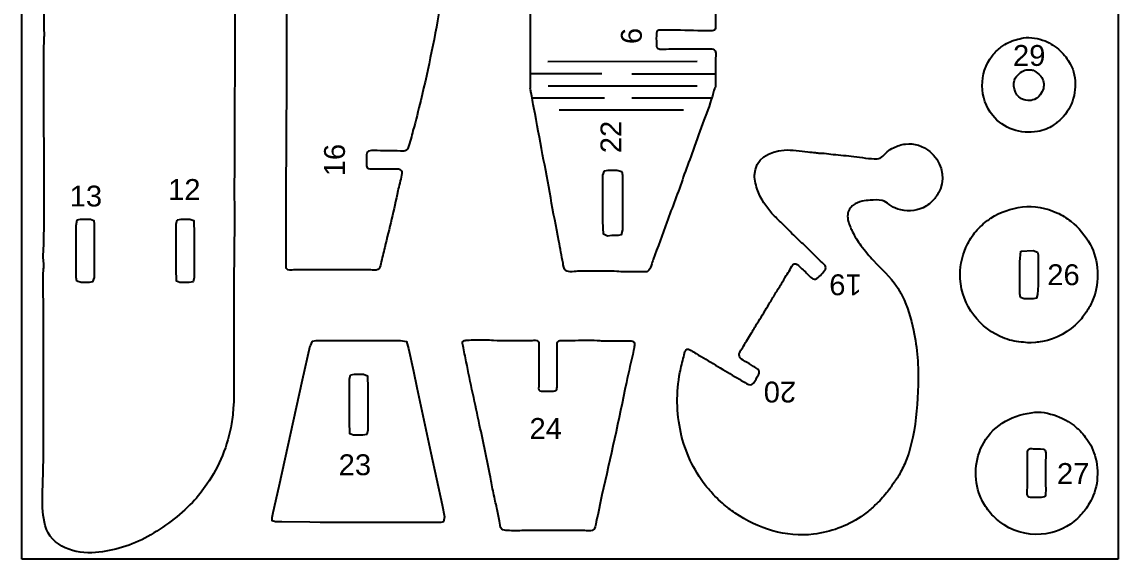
# Model space of a CAD drawing. Header units: millimetres. Extents: x -43 to 337, y -64 to 172.
# Drawn here: x 153.1 to 336.9, y -61.4 to 28.7 of the extents above; entities that cross this region are included whole.
import ezdxf
from ezdxf.enums import TextEntityAlignment as Align

# ---------------------------------------------------------------- set-up
doc = ezdxf.new("R2010")
doc.units = ezdxf.units.MM
for name, color, linetype, true_color in [('Cut', 7, 'Continuous', 0xffffff), ('Stege', 5, 'Continuous', 0x0000ff), ('Text', 1, 'Continuous', 0xff0000)]:
    doc.layers.add(name, color=color, linetype=linetype, true_color=true_color)
doc.styles.add('textstyle25', font='')
doc.styles.add('textstyle27', font='')
doc.styles.add('textstyle28', font='')
doc.styles.add('textstyle29', font='')
doc.styles.add('textstyle30', font='')
doc.styles.add('textstyle31', font='')
doc.styles.add('textstyle32', font='')
doc.styles.add('textstyle33', font='')
doc.styles.add('textstyle34', font='')
doc.styles.add('textstyle35', font='')
doc.styles.add('textstyle36', font='')
doc.styles.add('textstyle37', font='')
doc.styles.get('textstyle25').set_extended_font_data('Arial')
doc.styles.get('textstyle27').set_extended_font_data('Arial')
doc.styles.get('textstyle28').set_extended_font_data('Arial')
doc.styles.get('textstyle29').set_extended_font_data('Arial')
doc.styles.get('textstyle30').set_extended_font_data('Arial')
doc.styles.get('textstyle31').set_extended_font_data('Arial')
doc.styles.get('textstyle32').set_extended_font_data('Arial')
doc.styles.get('textstyle33').set_extended_font_data('Arial')
doc.styles.get('textstyle34').set_extended_font_data('Arial')
doc.styles.get('textstyle35').set_extended_font_data('Arial')
doc.styles.get('textstyle36').set_extended_font_data('Arial')
doc.styles.get('textstyle37').set_extended_font_data('Arial')

msp = doc.modelspace()

# ---------------------------------------------------------------- linework, layer by layer
at = {"layer": 'Cut'}
for p, q in [((153.09, -61.44), (153.09, 172.1)), ((336.87, 172.1), (336.87, -61.44)), ((241.28, 22.1), (266.3, 22.13)), ((250.33, 20), (238.25, 20)), ((255.33, 20), (269.5, 20)), ((241.33, 18), (266.33, 18)), ((238.58, 16.01), (250.77, 16)), ((255.33, 16), (268.88, 16.01)), ((243.16, 13.98), (264.02, 13.97)), ((336.87, -61.44), (153.09, -61.44))]:
    msp.add_line(p, q, dxfattribs=at)
for points in [[(238.39, 51.29), (238.38, 49.5), (238.37, 47.7), (238.28, 43.38), (238.28, 24.83), (238.28, 22.72), (238.28, 21.67), (238.28, 20.61), (238.28, 19.77), (238.28, 18.61), (238.28, 17.56)], [(261.58, 24.2), (266.64, 24.2)], [(197.38, -10.27), (197.38, -4.58)], [(211.61, -12.91), (209.3, -12.91)], [(188.63, -16.28), (188.63, -27.98)], [(156.69, -33.47), (156.69, -18.71)], [(201.76, -24.83), (202.44, -24.72), (204.97, -24.72), (206.03, -24.72), (208.66, -24.72), (213.93, -24.72), (216.57, -24.72), (217.55, -24.89), (217.89, -26.09), (218.72, -29.88), (219.29, -32.62), (221.67, -43.59), (223.57, -52.34), (223.94, -54.34), (223.79, -55.18), (223.32, -55.29), (222.26, -55.29), (218.15, -55.29), (207.29, -55.29), (206.45, -55.29), (205.71, -55.29), (204.34, -55.29), (203.71, -55.29), (203.08, -55.27), (201.39, -55.21), (196.65, -55.18), (195.59, -55.18), (195.07, -55.01), (195.04, -54.44), (195.23, -53.6), (196.2, -49.17), (200.16, -31.36), (201.43, -25.63)], [(239.76, -26.83), (239.76, -31.46)], [(242.82, -31.25), (242.82, -26.4)], [(321.67, -49.49), (321.67, -45.59)], [(324.73, -44.85), (324.73, -48.75)], [(247.46, -56.66), (245.14, -56.66), (237.23, -56.66)]]:
    msp.add_lwpolyline(points, dxfattribs=at)
for points in [[(250.76, 3.74), (251.36, 3.85), (252.83, 3.85), (253.67, 3.61), (253.78, 3.01), (253.78, 1.43), (253.78, -4.06), (253.78, -6.16), (253.54, -7), (253.04, -7.11), (251.99, -7.13), (251.25, -7.21), (250.58, -6.88), (250.51, -4.69), (250.51, 0.58), (250.51, 3.01)], [(162.34, -4.48), (162.91, -4.37), (163.65, -4.37), (164.6, -4.37), (165.17, -4.62), (165.23, -5.22), (165.23, -7.64), (165.23, -9.64), (165.23, -10.49), (165.23, -12.59), (165.23, -13.33), (165.23, -14.18), (164.9, -14.91), (164.39, -15.02), (163.65, -15.02), (163.02, -15.02), (162.28, -14.77), (162.17, -14.18), (162.17, -13.54), (162.17, -12.28), (162.17, -11.33), (162.17, -10.06), (162.17, -9.12), (162.17, -8.17), (162.17, -6.69), (162.17, -5.43)], [(179.1, -4.48), (179.78, -4.37), (181.25, -4.37), (181.93, -4.62), (181.99, -6.9), (181.99, -12.28), (181.99, -14.18), (181.82, -14.91), (181.15, -15.02), (179.57, -15.02), (179, -14.77), (178.94, -12.7), (178.94, -7.32), (178.94, -5.22)], [(320.57, -9.75), (322.62, -9.64), (323.35, -9.89), (323.46, -10.38), (323.46, -11.43), (323.46, -15.44), (323.36, -17.02), (323.19, -17.65), (322.62, -17.76), (321.14, -17.76), (320.51, -17.52), (320.41, -16.92), (320.41, -15.97), (320.41, -11.54)], [(208.2, -30.52), (208.87, -30.41), (210.35, -30.41), (211.02, -30.65), (211.09, -32.73), (211.09, -37.89), (211.09, -39.79), (210.92, -40.53), (210.24, -40.63), (208.66, -40.63), (208.09, -40.39), (208.03, -38.32), (208.03, -33.36), (208.03, -31.25)]]:
    msp.add_lwpolyline(points, close=True, dxfattribs=at)
for points in [[(197.49, 17.45), (197.49, 34.21), (197.62, 50.98), (197.7, 67.73)], [(156.8, 27.68), (156.8, 38.59), (156.96, 49.55), (156.98, 59.61)], [(188.84, 38.53), (188.84, 28.93), (188.74, 19.29), (188.74, 9.65)], [(223.32, 32), (222.39, 26.48), (221.25, 21), (219.97, 15.55)], [(269.38, 30.52), (269.38, 29.81), (269.38, 29.01), (269.38, 28.31)], [(156.88, 26.73), (156.88, 27.05), (156.8, 27.35), (156.8, 27.68)], [(269.38, 28.31), (269.38, 28.01), (269.44, 27.75), (269.32, 27.5)], [(156.8, 25.57), (156.8, 25.96), (156.88, 26.34), (156.88, 26.73)], [(259.48, 26.83), (259.43, 26.26), (259.47, 25.62), (259.47, 25.04)], [(260.11, 27.36), (259.72, 27.34), (259.52, 27.25), (259.48, 26.83)], [(261.27, 27.36), (260.88, 27.36), (260.49, 27.37), (260.11, 27.36)], [(267.17, 27.25), (265.21, 27.25), (263.24, 27.36), (261.27, 27.36)], [(268.64, 27.25), (268.2, 27.25), (267.63, 27.25), (267.17, 27.25)], [(269.32, 27.5), (269.19, 27.24), (268.88, 27.26), (268.64, 27.25)], [(318.51, 25.27), (319.29, 25.66), (320.18, 25.89), (321.04, 26.05)], [(321.04, 26.05), (322.17, 26.24), (323.58, 25.97), (324.62, 25.53)], [(156.8, 4.8), (156.8, 11.72), (156.76, 18.65), (156.8, 25.57)], [(259.47, 25.04), (259.48, 24.81), (259.44, 24.47), (259.64, 24.31)], [(259.64, 24.31), (260.03, 24), (261.1, 24.2), (261.58, 24.2)], [(266.64, 24.2), (267.25, 24.2), (267.93, 24.21), (268.54, 24.2)], [(268.54, 24.2), (268.85, 24.19), (269.17, 24.2), (269.32, 23.86)], [(315.77, 23.04), (316.2, 23.59), (316.68, 24.06), (317.24, 24.49)], [(317.24, 24.49), (317.65, 24.8), (318.06, 25.05), (318.51, 25.27)], [(324.62, 25.53), (325.55, 25.13), (326.42, 24.59), (327.15, 23.88)], [(269.32, 23.86), (269.53, 23.38), (269.38, 22.76), (269.38, 22.19)], [(269.38, 22.19), (269.38, 20.88), (269.41, 19.49), (269.38, 18.19)], [(315.85, 13.02), (313.56, 15.89), (313.5, 20.14), (315.77, 23.04)], [(327.15, 23.88), (327.84, 23.21), (328.41, 22.52), (328.86, 21.67)], [(319.5, 18.93), (319.8, 19.87), (320.69, 20.38), (321.25, 20.61)], [(321.25, 20.61), (321.55, 20.72), (321.72, 20.72), (321.99, 20.69)], [(321.99, 20.69), (322.22, 20.68), (322.5, 20.67), (322.72, 20.61)], [(322.72, 20.61), (323.31, 20.16), (323.88, 19.84), (324.19, 19.14)], [(328.86, 21.67), (329.16, 21.1), (329.41, 20.51), (329.53, 19.87)], [(321.14, 15.64), (319.77, 16.03), (319.1, 17.63), (319.5, 18.93)], [(324.19, 19.14), (324.49, 18.47), (324.48, 17.67), (324.16, 17.03)], [(329.53, 19.87), (330.03, 17.15), (329.32, 14.45), (327.36, 12.5)], [(197.38, -4.58), (197.38, 2.76), (197.49, 10.09), (197.49, 17.45)], [(238.47, 16.82), (238.43, 17.07), (238.41, 17.25), (238.28, 17.56)], [(238.94, 14.29), (238.8, 15), (238.6, 16.16), (238.47, 16.82)], [(269.11, 17.24), (268.96, 16.92), (268.96, 16.67), (268.85, 16.29)], [(269.38, 18.19), (269.37, 17.77), (269.28, 17.58), (269.11, 17.24)], [(324.16, 17.03), (323.97, 16.64), (323.7, 16.29), (323.36, 16.01)], [(219.97, 15.55), (219.57, 13.86), (219.11, 12.18), (218.66, 10.49)], [(268.85, 16.29), (268.41, 14.75), (267.78, 13.16), (267.21, 11.65)], [(323.36, 16.01), (322.76, 15.54), (321.88, 15.42), (321.14, 15.64)], [(240.39, 6.49), (239.89, 9.08), (239.45, 11.7), (238.94, 14.29)], [(323.36, 10.33), (320.59, 9.84), (317.63, 10.81), (315.85, 13.02)], [(267.21, 11.65), (266.59, 9.98), (266.01, 8.27), (265.41, 6.59)], [(325.94, 11.33), (325.37, 10.92), (324.36, 10.51), (323.36, 10.33)], [(327.36, 12.5), (326.99, 12.13), (326.63, 11.8), (326.56, 11.78)], [(188.74, 9.65), (188.74, 6.34), (188.73, 3.04), (188.65, -0.26)], [(218.66, 10.49), (218.42, 9.56), (218.17, 8.55), (217.83, 7.65)], [(217.83, 7.65), (217.69, 7.27), (217.51, 7.05), (217.1, 7.05)], [(298.16, 6.93), (298.51, 7.21), (298.83, 7.42), (299.22, 7.62)], [(299.22, 7.62), (299.84, 7.94), (300.52, 8.13), (301.22, 8.23)], [(301.22, 8.23), (302.66, 8.44), (304.23, 7.87), (305.33, 6.96)], [(210.91, 6.79), (210.77, 6.32), (210.87, 5.41), (210.88, 4.91)], [(212.67, 7.12), (212.22, 7.12), (211.06, 7.28), (210.91, 6.79)], [(217.1, 7.05), (215.65, 7.06), (214.13, 7.12), (212.67, 7.12)], [(243.11, -8.06), (242.15, -3.22), (241.33, 1.65), (240.39, 6.49)], [(265.41, 6.59), (264.95, 5.29), (264.41, 4.01), (263.98, 2.69)], [(275.93, 3.01), (276, 5.75), (278.42, 7.05), (280.87, 7.21)], [(280.87, 7.21), (282.22, 7.31), (283.55, 7.06), (284.88, 6.93)], [(284.88, 6.93), (285.3, 6.88), (285.72, 6.85), (286.14, 6.8)], [(286.14, 6.8), (286.4, 6.77), (286.63, 6.72), (286.88, 6.71)], [(286.88, 6.71), (287.13, 6.69), (287.37, 6.71), (287.62, 6.69)], [(287.62, 6.69), (288.13, 6.65), (288.61, 6.53), (289.1, 6.5)], [(289.1, 6.5), (290.25, 6.4), (291.41, 6.28), (292.58, 6.15)], [(292.58, 6.15), (293.82, 6.02), (295.23, 5.71), (296.48, 5.75)], [(296.48, 5.75), (297.27, 5.78), (297.61, 6.47), (298.16, 6.93)], [(305.33, 6.96), (307.08, 5.53), (307.96, 2.87), (307.08, 0.69)], [(156.8, -2.05), (156.8, 0.22), (156.8, 2.52), (156.8, 4.8)], [(210.88, 4.91), (210.88, 4.7), (210.84, 4.41), (210.98, 4.23)], [(210.98, 4.23), (211.09, 4.09), (211.25, 4.08), (211.41, 4.07)], [(211.41, 4.07), (211.6, 4.05), (211.83, 4.06), (212.04, 4.06)], [(212.04, 4.06), (213.16, 4.06), (214.28, 4.06), (215.41, 4.06)], [(215.41, 4.06), (215.69, 4.06), (216, 4.09), (216.25, 4.05)], [(216.25, 4.05), (216.43, 4.02), (216.61, 3.96), (216.72, 3.73)], [(216.72, 3.73), (216.82, 3.49), (216.78, 3.29), (216.73, 3.01)], [(216.73, 3.01), (216.61, 2.18), (216.29, 1.2), (216.13, 0.37)], [(263.98, 2.69), (263.14, 0.14), (262.13, -2.37), (261.2, -4.9)], [(276.49, 0.37), (276.2, 1.17), (275.91, 2.15), (275.93, 3.01)], [(216.13, 0.37), (215.49, -2.8), (214.69, -5.97), (213.92, -9.12)], [(278.84, -3.42), (277.85, -2.28), (277.02, -1.05), (276.49, 0.37)], [(307.08, 0.69), (306.83, 0.09), (306.51, -0.39), (306.14, -0.89)], [(188.65, -0.26), (188.63, -0.81), (188.74, -1.39), (188.74, -1.95)], [(293.95, -1.37), (293.43, -1.49), (292.89, -1.69), (292.47, -2.01)], [(295.32, -1.2), (294.86, -1.22), (294.4, -1.26), (293.95, -1.37)], [(297.32, -1.23), (296.67, -1.12), (295.96, -1.16), (295.32, -1.2)], [(298.48, -1.93), (298.11, -1.66), (297.78, -1.3), (297.32, -1.23)], [(306.14, -0.89), (305.64, -1.58), (304.94, -2.1), (304.17, -2.46)], [(156.8, -4.48), (156.8, -3.66), (156.8, -2.86), (156.8, -2.05)], [(188.74, -2.68), (188.74, -7.15), (188.63, -11.76), (188.63, -16.28)], [(188.74, -1.95), (188.74, -2.19), (188.74, -2.43), (188.74, -2.68)], [(280.56, -5.11), (279.98, -4.53), (279.37, -4.03), (278.84, -3.42)], [(291.54, -3.63), (291.47, -4.31), (291.74, -5.12), (291.99, -5.74)], [(292.47, -2.01), (291.94, -2.4), (291.61, -2.98), (291.54, -3.63)], [(299.95, -2.68), (299.42, -2.51), (298.94, -2.26), (298.48, -1.93)], [(304.17, -2.46), (302.88, -3.07), (301.3, -3.11), (299.95, -2.68)], [(315.56, -4.22), (317.16, -3.15), (318.93, -2.56), (320.83, -2.31)], [(320.83, -2.31), (322.79, -2.05), (324.84, -2.51), (326.62, -3.3)], [(326.62, -3.3), (327.46, -3.67), (328.23, -4.18), (328.94, -4.73)], [(156.8, -5.64), (156.8, -5.29), (156.8, -4.83), (156.8, -4.48)], [(261.2, -4.9), (260.44, -6.96), (259.72, -9.08), (258.92, -11.12)], [(283.19, -7.75), (282.31, -6.87), (281.43, -5.98), (280.56, -5.11)], [(312.82, -6.69), (313.39, -5.96), (314.08, -5.31), (314.82, -4.74)], [(314.82, -4.74), (315.06, -4.55), (315.3, -4.38), (315.56, -4.22)], [(328.94, -4.73), (330.29, -5.78), (331.36, -7.09), (332.18, -8.59)], [(156.72, -9.33), (156.8, -8.59), (156.77, -7.73), (156.79, -7.01)], [(156.79, -7.01), (156.79, -6.72), (156.8, -6.46), (156.8, -6.16)], [(156.8, -6.16), (156.8, -5.97), (156.8, -5.82), (156.8, -5.64)], [(291.99, -5.74), (292.09, -6), (292.21, -6.23), (292.34, -6.48)], [(292.34, -6.48), (292.73, -7.29), (293.22, -8.08), (293.76, -8.8)], [(311.36, -9.12), (311.72, -8.25), (312.24, -7.42), (312.82, -6.69)], [(213.92, -9.12), (213.7, -10.03), (213.46, -10.94), (213.26, -11.86)], [(243.81, -11.75), (243.56, -10.52), (243.36, -9.29), (243.11, -8.06)], [(284.56, -9.01), (284.11, -8.57), (283.65, -8.2), (283.19, -7.75)], [(286.99, -11.43), (286.15, -10.63), (285.38, -9.81), (284.56, -9.01)], [(293.76, -8.8), (294.12, -9.27), (294.48, -9.72), (294.87, -10.17)], [(310.4, -14.39), (310.28, -12.59), (310.68, -10.77), (311.36, -9.12)], [(332.18, -8.59), (333.67, -11.3), (333.84, -14.9), (332.7, -17.76)], [(156.7, -11.33), (156.66, -10.68), (156.66, -9.97), (156.72, -9.33)], [(197.38, -12.07), (197.38, -11.5), (197.38, -10.85), (197.38, -10.27)], [(294.87, -10.17), (295.19, -10.55), (295.5, -10.96), (295.85, -11.33)], [(156.78, -12.17), (156.79, -11.89), (156.72, -11.61), (156.7, -11.33)], [(156.7, -12.91), (156.72, -12.66), (156.78, -12.42), (156.78, -12.17)], [(197.45, -12.67), (197.35, -12.47), (197.38, -12.31), (197.38, -12.07)], [(198.65, -12.91), (198.33, -12.91), (197.63, -13.04), (197.45, -12.67)], [(212.76, -12.85), (212.43, -12.99), (211.97, -12.91), (211.61, -12.91)], [(213.26, -11.86), (213.18, -12.2), (213.13, -12.69), (212.76, -12.85)], [(244.23, -13.01), (243.9, -12.78), (243.88, -12.12), (243.81, -11.75)], [(258.92, -11.12), (258.71, -11.67), (258.55, -12.77), (258.05, -13.12)], [(281.23, -13.86), (281.45, -13.5), (281.67, -13.18), (281.88, -12.81)], [(281.88, -12.81), (282.07, -12.49), (282.23, -12.01), (282.58, -11.88)], [(282.58, -11.88), (282.94, -11.73), (283.26, -12.14), (283.51, -12.38)], [(283.51, -12.38), (283.75, -12.62), (283.99, -12.82), (284.25, -13.05)], [(287.87, -12.49), (287.86, -12.03), (287.32, -11.75), (286.99, -11.43)], [(287.29, -13.44), (287.51, -13.19), (287.87, -12.85), (287.87, -12.49)], [(295.85, -11.33), (297.19, -12.76), (298.69, -14), (299.75, -15.65)], [(156.69, -18.71), (156.69, -16.8), (156.57, -14.82), (156.7, -12.91)], [(200.02, -12.91), (199.64, -12.91), (199.04, -12.91), (198.65, -12.91)], [(200.97, -12.91), (200.66, -12.91), (200.32, -12.91), (200.02, -12.91)], [(209.3, -12.91), (206.52, -12.91), (203.73, -12.91), (200.97, -12.91)], [(246.51, -13.12), (245.92, -13.12), (244.73, -13.35), (244.23, -13.01)], [(252.41, -13.12), (250.44, -13.1), (248.47, -13.12), (246.51, -13.12)], [(253.89, -13.23), (253.34, -13.22), (253.02, -13.13), (252.41, -13.12)], [(255.68, -13.23), (255.06, -13.23), (254.56, -13.23), (253.89, -13.23)], [(257.36, -13.23), (256.82, -13.23), (256.22, -13.23), (255.68, -13.23)], [(258.05, -13.12), (257.86, -13.25), (257.59, -13.22), (257.36, -13.23)], [(280.42, -15.23), (280.71, -14.78), (280.95, -14.31), (281.23, -13.86)], [(284.25, -13.05), (284.78, -13.52), (285.1, -14.09), (285.72, -14.39)], [(285.72, -14.39), (286.32, -14.68), (286.9, -13.87), (287.29, -13.44)], [(317.88, -24.41), (313.65, -22.81), (310.71, -18.9), (310.4, -14.39)], [(279.39, -16.92), (279.74, -16.36), (280.05, -15.79), (280.42, -15.23)], [(299.75, -15.65), (300.09, -16.18), (300.38, -16.64), (300.66, -17.23)], [(278.38, -18.6), (278.73, -18.04), (279.04, -17.48), (279.39, -16.92)], [(300.66, -17.23), (301.56, -19.07), (302.19, -21.02), (302.59, -23.03)], [(332.7, -17.76), (332.55, -18.13), (332.42, -18.47), (332.24, -18.81)], [(276.56, -21.55), (277.16, -20.58), (277.76, -19.59), (278.38, -18.6)], [(332.24, -18.81), (331.92, -19.42), (331.5, -20.05), (331.09, -20.61)], [(275.42, -23.45), (275.83, -22.83), (276.17, -22.17), (276.56, -21.55)], [(330.31, -21.55), (328.73, -23.2), (326.48, -24.57), (324.2, -24.9)], [(331.09, -20.61), (330.84, -20.94), (330.6, -21.25), (330.31, -21.55)], [(274.09, -25.67), (274.54, -24.91), (274.94, -24.19), (275.42, -23.45)], [(302.59, -23.03), (303.19, -26.05), (303.47, -29.14), (303.33, -32.2)], [(227.05, -25.67), (227, -25.45), (226.89, -25.07), (227.02, -24.89)], [(227.02, -24.89), (227.14, -24.7), (227.34, -24.73), (227.53, -24.71)], [(227.58, -28.3), (227.41, -27.44), (227.22, -26.52), (227.05, -25.67)], [(227.53, -24.71), (227.72, -24.7), (227.89, -24.68), (228.06, -24.66)], [(228.06, -24.66), (228.49, -24.6), (228.98, -24.61), (229.43, -24.61)], [(229.43, -24.61), (230.36, -24.61), (231.26, -24.61), (232.17, -24.7)], [(232.17, -24.7), (232.95, -24.77), (233.71, -24.72), (234.49, -24.72)], [(234.49, -24.72), (234.81, -24.72), (235.13, -24.72), (235.44, -24.72)], [(235.44, -24.72), (235.83, -24.72), (236.2, -24.72), (236.6, -24.72)], [(236.6, -24.72), (237.3, -24.72), (238, -24.72), (238.71, -24.72)], [(238.71, -24.72), (238.97, -24.72), (239.37, -24.65), (239.59, -24.83)], [(239.59, -24.83), (239.78, -24.97), (239.76, -25.25), (239.76, -25.46)], [(239.76, -25.46), (239.77, -25.91), (239.76, -26.37), (239.76, -26.83)], [(242.82, -26.4), (242.82, -26.1), (242.81, -25.74), (242.82, -25.46)], [(242.82, -25.46), (242.83, -25.27), (242.82, -25.05), (242.99, -24.89)], [(243.66, -24.72), (244.2, -24.71), (244.8, -24.72), (245.35, -24.72)], [(245.35, -24.72), (246.74, -24.72), (248.17, -24.66), (249.56, -24.72)], [(249.56, -24.72), (249.86, -24.73), (250.12, -24.8), (250.41, -24.8)], [(250.41, -24.8), (250.59, -24.81), (250.75, -24.78), (250.94, -24.78)], [(250.94, -24.78), (251.27, -24.78), (251.44, -24.82), (251.78, -24.82)], [(251.78, -24.82), (252.1, -24.83), (252.33, -24.82), (252.62, -24.82)], [(252.62, -24.82), (253.26, -24.82), (254.16, -24.82), (254.84, -24.82)], [(254.84, -24.82), (255.16, -24.82), (255.39, -24.75), (255.62, -24.93)], [(255.62, -24.93), (255.82, -25.1), (255.78, -25.36), (255.77, -25.56)], [(255.77, -25.56), (255.75, -25.82), (255.69, -26.13), (255.63, -26.4)], [(273.52, -26.61), (273.68, -26.29), (273.9, -25.98), (274.09, -25.67)], [(321.04, -25.04), (319.96, -24.96), (318.9, -24.8), (317.88, -24.41)], [(322.3, -25.13), (321.87, -25.16), (321.47, -25.07), (321.04, -25.04)], [(324.2, -24.9), (323.56, -24.99), (323.4, -25.03), (323.04, -25.06)], [(255.63, -26.4), (255.27, -28.2), (254.8, -29.98), (254.44, -31.78)], [(263.42, -30.09), (263.58, -29.2), (263.82, -28.34), (264.05, -27.46)], [(264.05, -27.46), (264.15, -27.05), (264.15, -26.64), (264.41, -26.34)], [(264.41, -26.34), (264.67, -26.05), (265.01, -26.26), (265.27, -26.41)], [(265.27, -26.41), (265.82, -26.73), (266.4, -27.11), (266.96, -27.43)], [(266.96, -27.43), (269.12, -28.68), (271.24, -30.02), (273.39, -31.25)], [(274.02, -28.03), (273.65, -27.8), (273.3, -27.56), (273.35, -27.14)], [(273.35, -27.14), (273.37, -26.94), (273.42, -26.81), (273.52, -26.61)], [(188.63, -27.98), (188.63, -29.91), (188.63, -31.86), (188.63, -33.78)], [(229.83, -38.95), (229.08, -35.42), (228.29, -31.84), (227.58, -28.3)], [(275.39, -28.87), (274.94, -28.59), (274.49, -28.32), (274.02, -28.03)], [(276.13, -29.33), (275.88, -29.17), (275.64, -29.03), (275.39, -28.87)], [(276.69, -29.89), (276.61, -29.6), (276.37, -29.48), (276.13, -29.33)], [(263.56, -40.21), (262.83, -36.83), (262.78, -33.5), (263.42, -30.09)], [(275.72, -31.88), (276.02, -31.5), (276.34, -30.96), (276.56, -30.52)], [(276.56, -30.52), (276.64, -30.33), (276.75, -30.1), (276.69, -29.89)], [(239.73, -32.52), (239.72, -32.66), (239.69, -32.86), (239.77, -33)], [(239.76, -31.46), (239.76, -31.8), (239.76, -32.19), (239.73, -32.52)], [(239.77, -33), (239.96, -33.31), (240.24, -33.25), (240.6, -33.26)], [(242.65, -33.09), (242.84, -32.9), (242.81, -32.62), (242.82, -32.41)], [(242.82, -32.41), (242.82, -32.08), (242.82, -31.61), (242.82, -31.25)], [(254.44, -31.78), (253.15, -38.08), (251.76, -44.38), (250.34, -50.65)], [(273.39, -31.25), (273.8, -31.49), (274.25, -31.77), (274.65, -31.99)], [(274.65, -31.99), (275.1, -32.22), (275.36, -32.32), (275.72, -31.88)], [(303.33, -32.2), (303.2, -35.15), (303.1, -38.05), (302.45, -40.95)], [(156.69, -40.74), (156.69, -38.37), (156.69, -35.85), (156.69, -33.47)], [(188.63, -34.73), (188.63, -35.06), (188.58, -35.35), (188.55, -35.68)], [(188.63, -33.78), (188.63, -34.13), (188.64, -34.4), (188.63, -34.73)], [(240.6, -33.26), (240.93, -33.26), (241.9, -33.28), (242.19, -33.25)], [(242.19, -33.25), (242.35, -33.23), (242.5, -33.23), (242.65, -33.09)], [(188.55, -35.68), (188.45, -36.68), (188.43, -37.74), (188.25, -38.74)], [(322.94, -36.78), (324.28, -36.64), (325.82, -37.1), (327.05, -37.6)], [(314.34, -41.9), (316.14, -38.73), (319.41, -37.16), (322.94, -36.78)], [(327.05, -37.6), (328.03, -38), (328.99, -38.59), (329.79, -39.28)], [(188.25, -38.74), (187.6, -42.37), (186.19, -45.82), (184.1, -48.86)], [(231.64, -47.7), (231.06, -44.78), (230.45, -41.86), (229.83, -38.95)], [(267.7, -49.07), (265.72, -46.44), (264.26, -43.44), (263.56, -40.21)], [(329.79, -39.28), (330.03, -39.49), (330.28, -39.7), (330.51, -39.93)], [(330.51, -39.93), (330.83, -40.24), (331.1, -40.59), (331.37, -40.95)], [(156.69, -41.58), (156.69, -41.29), (156.69, -41.04), (156.69, -40.74)], [(156.69, -43.06), (156.69, -42.55), (156.69, -42.04), (156.69, -41.58)], [(302.45, -40.95), (302.18, -42.14), (301.91, -43.4), (301.47, -44.54)], [(313.75, -50.86), (312.56, -47.98), (312.81, -44.6), (314.34, -41.9)], [(331.37, -40.95), (331.7, -41.4), (332.02, -41.83), (332.28, -42.32)], [(156.69, -44.11), (156.69, -43.75), (156.69, -43.44), (156.69, -43.06)], [(321.67, -45.59), (321.67, -44.98), (321.66, -44.3), (321.67, -43.69)], [(321.67, -43.69), (321.68, -43.44), (321.67, -43.11), (321.91, -42.96)], [(321.91, -42.96), (322.22, -42.76), (322.55, -42.93), (322.94, -42.95)], [(322.94, -42.95), (323.35, -42.97), (324.44, -42.75), (324.66, -43.2)], [(324.66, -43.2), (324.87, -43.63), (324.73, -44.38), (324.73, -44.85)], [(332.28, -42.32), (332.56, -42.85), (332.79, -43.43), (332.97, -44.01)], [(332.97, -44.01), (333.39, -45.35), (333.49, -46.82), (333.35, -48.22)], [(156.63, -46.22), (156.63, -45.85), (156.69, -45.62), (156.69, -45.27)], [(156.69, -44.75), (156.69, -44.52), (156.69, -44.33), (156.69, -44.11)], [(156.69, -45.27), (156.69, -45.08), (156.69, -44.93), (156.69, -44.75)], [(301.47, -44.54), (301.17, -45.33), (300.79, -46.1), (300.42, -46.85)], [(157, -55.81), (156.16, -52.73), (156.7, -49.33), (156.63, -46.22)], [(231.87, -48.96), (231.8, -48.54), (231.73, -48.13), (231.64, -47.7)], [(300.42, -46.85), (300.1, -47.49), (299.67, -48.07), (299.26, -48.65)], [(184.1, -48.86), (183.37, -49.92), (182.59, -50.98), (181.67, -51.91)], [(232.46, -51.7), (232.29, -50.79), (232.01, -49.88), (231.87, -48.96)], [(299.26, -48.65), (298.86, -49.23), (298.51, -49.77), (298.05, -50.33)], [(321.78, -50.9), (321.53, -50.59), (321.67, -49.87), (321.67, -49.49)], [(324.73, -48.75), (324.73, -49.24), (324.74, -49.86), (324.73, -50.33)], [(333.35, -48.22), (333.22, -49.63), (332.72, -50.92), (332.03, -52.13)], [(250.34, -50.65), (250, -52.16), (249.72, -53.68), (249.37, -55.18)], [(269.28, -50.86), (268.98, -50.55), (268.7, -50.23), (268.42, -49.91)], [(270.54, -52.06), (270.1, -51.68), (269.69, -51.28), (269.28, -50.86)], [(298.05, -50.33), (297.45, -51.05), (296.85, -51.73), (296.16, -52.35)], [(315.05, -53.18), (314.51, -52.46), (314.09, -51.69), (313.75, -50.86)], [(322.62, -51.07), (322.36, -51.07), (321.96, -51.13), (321.78, -50.9)], [(323.99, -51.07), (323.58, -51.08), (323.04, -51.07), (322.62, -51.07)], [(324.48, -51.01), (324.32, -51.08), (324.18, -51.07), (323.99, -51.07)], [(324.73, -50.33), (324.72, -50.57), (324.75, -50.88), (324.48, -51.01)], [(181.67, -51.91), (179.44, -54.2), (176.97, -56.09), (174.19, -57.65)], [(232.7, -52.86), (232.61, -52.46), (232.54, -52.11), (232.46, -51.7)], [(233.14, -55.08), (232.99, -54.34), (232.85, -53.6), (232.7, -52.86)], [(272.65, -53.71), (271.91, -53.21), (271.22, -52.65), (270.54, -52.06)], [(295.42, -53.06), (295.15, -53.31), (294.87, -53.52), (294.58, -53.74)], [(296.16, -52.35), (295.9, -52.59), (295.68, -52.83), (295.42, -53.06)], [(315.98, -54.23), (315.64, -53.9), (315.33, -53.57), (315.05, -53.18)], [(332.03, -52.13), (331.64, -52.82), (331.19, -53.42), (330.64, -54.02)], [(233.53, -56.39), (233.24, -56.07), (233.22, -55.48), (233.14, -55.08)], [(285.83, -57.26), (281.17, -57.84), (276.51, -56.29), (272.65, -53.71)], [(293.73, -54.34), (291.34, -55.94), (288.69, -56.91), (285.83, -57.26)], [(294.58, -53.74), (294.3, -53.95), (294.02, -54.15), (293.73, -54.34)], [(317.03, -55.18), (316.65, -54.88), (316.31, -54.57), (315.98, -54.23)], [(329.47, -55.12), (327.92, -56.38), (325.98, -56.99), (324.78, -57.19)], [(330.64, -54.02), (330.28, -54.43), (329.89, -54.77), (329.47, -55.12)], [(165.44, -60.33), (162.09, -60.65), (157.98, -59.39), (157, -55.81)], [(234.49, -56.65), (234.18, -56.64), (233.75, -56.62), (233.53, -56.39)], [(237.23, -56.66), (236.32, -56.66), (235.4, -56.69), (234.49, -56.65)], [(248.71, -56.62), (248.33, -56.73), (247.85, -56.66), (247.46, -56.66)], [(249.37, -55.18), (249.26, -55.62), (249.22, -56.48), (248.71, -56.62)], [(323.99, -57.27), (321.56, -57.5), (318.94, -56.68), (317.03, -55.18)], [(174.19, -57.65), (171.52, -59.15), (168.49, -60.04), (165.44, -60.33)]]:
    msp.add_open_spline(points, degree=3, dxfattribs=at)
at = {"layer": 'Stege'}
for p, q in [((326.56, 11.78), (325.94, 11.33)), ((201.76, -24.83), (201.43, -25.63)), ((323.04, -25.06), (322.3, -25.13)), ((324.78, -57.19), (323.99, -57.27))]:
    msp.add_line(p, q, dxfattribs=at)
for points in [[(242.99, -24.89), (243.17, -24.7), (243.41, -24.72), (243.66, -24.72)], [(268.42, -49.91), (268.17, -49.63), (267.92, -49.37), (267.7, -49.07)]]:
    msp.add_open_spline(points, degree=3, dxfattribs=at)

# ---------------------------------------------------------------- texts
at = {"layer": 'Text'}
for s, rotation, style, p in [('6', 90, 'textstyle25', (255.27, 26.37)), ('22', 90, 'textstyle27', (251.85, 9.41)), ('16', 90, 'textstyle28', (205.5, 5.54)), ('19', 180, 'textstyle34', (291.18, -15.39)), ('20', 180, 'textstyle33', (280.18, -33.39))]:
    msp.add_text(s, height=3.5, rotation=rotation, dxfattribs=dict(at, style=style)).set_placement(p, align=Align.MIDDLE_CENTER)
for s, style, p in [('29', 'textstyle37', (321.97, 23.1)), ('12', 'textstyle30', (180.32, 0.6)), ('13', 'textstyle29', (163.82, -0.5)), ('26', 'textstyle36', (327.72, -13.7)), ('24', 'textstyle32', (240.91, -39.51)), ('23', 'textstyle31', (208.92, -45.6)), ('27', 'textstyle35', (329.34, -47.07))]:
    msp.add_text(s, height=3.5, dxfattribs=dict(at, style=style)).set_placement(p, align=Align.MIDDLE_CENTER)

doc.saveas('drawing.dxf')
